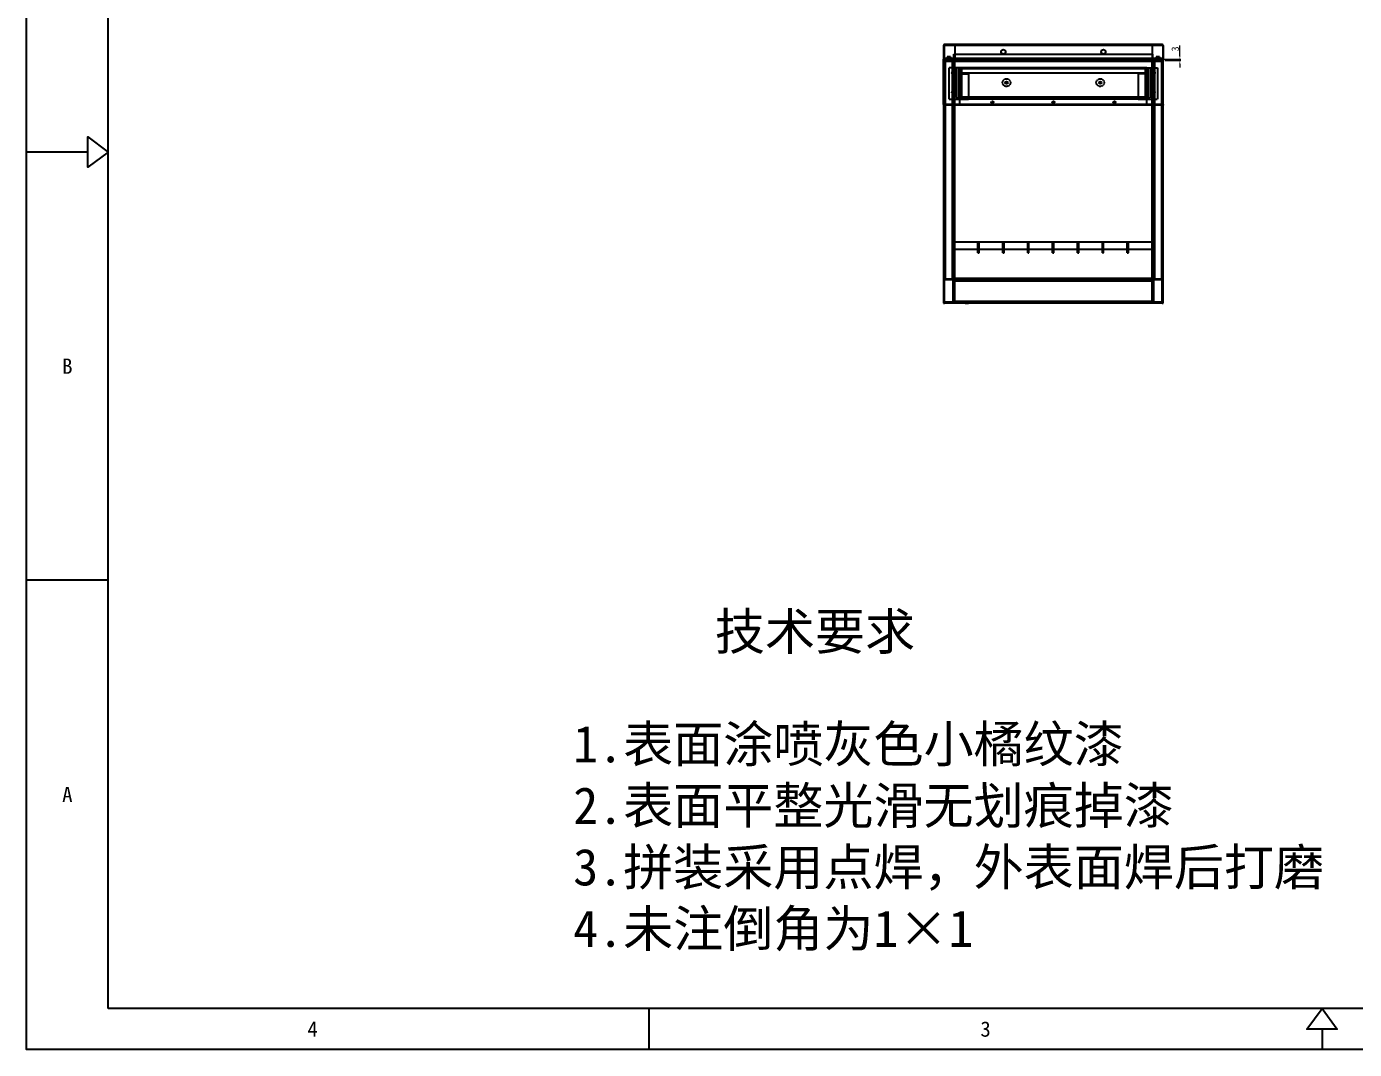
# Model space of a CAD drawing. Header units: millimetres. Extents: x 10653 to 40244, y 19163 to 29561.
# Drawn here: x 10653 to 13373, y 24750 to 26845 of the extents above; entities that cross this region are included whole.
import ezdxf
from ezdxf.enums import TextEntityAlignment as Align

# ---------------------------------------------------------------- set-up
doc = ezdxf.new("R2010")
doc.units = ezdxf.units.MM
doc.header["$PDSIZE"] = -1
doc.linetypes.add('HIDDEN', pattern=[1.905, 1.27, -0.635])
for name, color, linetype in [('02___PRT_ALL_AXES', 7, 'Continuous'), ('DEFAULT_2', 8, 'HIDDEN'), ('print', 30, 'Continuous')]:
    doc.layers.add(name, color=color, linetype=linetype)
doc.layers.add('dim', color=2, linetype='Continuous', lineweight=9)
doc.styles.add('Dartop', font='')
doc.styles.add('hzHT', font='simhei.ttf')
doc.styles.get('Dartop').set_extended_font_data('FangSong_GB2312')
doc.dimstyles.new('3', dxfattribs={"dimtxt": 15, "dimasz": 7, "dimexe": 2, "dimexo": 3, "dimgap": 2, "dimtad": 1, "dimzin": 9, "dimdsep": 46, "dimtxsty": 'Standard', "dimcen": 1, "dimadec": 1, "dimazin": 2, "dimtfac": 0.5, "dimtmove": 0, "dimatfit": 3, "dimfxl": 0, "dimtolj": 1, "dimlwd": 9, "dimlwe": 9, "dimarcsym": 0})

# ---------------------------------------------------------------- blocks, each defined once
blk = doc.blocks.new('*D331')
at = {"layer": 'Defpoints', "color": 0, "lineweight": 9, "transparency": 16777216}
for p in [(12979.6, 26778.2), (12981.6, 26775.2), (13015.7, 26778.2)]:
    blk.add_point(p, dxfattribs=at)
at = {"layer": 'dim', "color": 0, "lineweight": 9, "transparency": 16777216}
for p, q in [((13015.7, 26785.2), (13015.7, 26806.2)), ((12982.6, 26778.2), (13017.7, 26778.2)), ((12984.6, 26775.2), (13017.7, 26775.2)), ((13015.7, 26775.2), (13015.7, 26778.2)), ((13015.7, 26768.2), (13015.7, 26761.2))]:
    blk.add_line(p, q, dxfattribs=at)
for points in [[(13014.5, 26785.2), (13016.8, 26785.2), (13015.7, 26778.2)], [(13014.5, 26768.2), (13016.8, 26768.2), (13015.7, 26775.2)]]:
    blk.add_solid(points, dxfattribs=at)
at = {"layer": 'dim', "color": 0, "lineweight": 9, "transparency": 16777216, "insert": (13006.2, 26799.2), "char_height": 15, "attachment_point": 5, "rotation": 90}
blk.add_mtext('\\A1;3', dxfattribs=at)

msp = doc.modelspace()

# ---------------------------------------------------------------- linework, layer by layer
at = {"color": 0}
for p, q in [((10820.351, 24833.664), (10820.351, 28342.399)), ((10778.581, 26588.031), (10653.269, 26588.031)), ((10820.351, 25710.847), (10653.269, 25710.847)), ((15793.483, 24833.664), (10820.351, 24833.664)), ((11928.486, 24750.122), (11928.486, 24833.664)), ((13306.917, 24791.893), (13306.917, 24750.122))]:
    msp.add_line(p, q, dxfattribs=at)
at = {"color": 3, "linetype": 'Continuous'}
for p, q in [((12531.585, 26806.183), (12531.585, 26779.208)), ((12981.585, 26806.183), (12531.585, 26806.183)), ((12979.585, 26808.183), (12533.585, 26808.183)), ((12554.445, 26808.183), (12554.445, 26778.183)), ((12958.725, 26808.183), (12958.725, 26778.183)), ((12981.585, 26806.183), (12981.585, 26779.208)), ((12981.585, 26779.208), (12531.585, 26779.208)), ((12531.585, 26685.183), (12531.585, 26778.183)), ((12531.585, 26778.183), (12981.585, 26778.183)), ((12531.585, 26775.183), (12981.585, 26775.183)), ((12533.585, 26778.183), (12533.585, 26775.183)), ((12550.56, 26778.183), (12550.56, 26775.183)), ((12551.585, 26778.183), (12551.585, 26775.183)), ((12554.445, 26685.183), (12554.445, 26775.183)), ((12958.725, 26685.183), (12958.725, 26775.183)), ((12961.585, 26775.183), (12961.585, 26778.183)), ((12962.61, 26775.183), (12962.61, 26778.183)), ((12979.585, 26775.183), (12979.585, 26778.183)), ((12981.585, 26685.183), (12981.585, 26778.183)), ((12981.585, 26685.183), (12531.585, 26685.183)), ((12531.585, 26684.183), (12531.585, 26278.183)), ((12533.585, 26684.183), (12533.585, 26328.183)), ((12550.56, 26684.183), (12550.56, 26328.183)), ((12551.585, 26684.183), (12551.585, 26328.183)), ((12961.585, 26328.183), (12961.585, 26684.183)), ((12962.61, 26328.183), (12962.61, 26684.183)), ((12979.585, 26328.183), (12979.585, 26684.183)), ((12981.585, 26278.183), (12981.585, 26684.183)), ((12552.085, 26328.183), (12552.085, 26404.183)), ((12552.085, 26404.183), (12961.085, 26404.183)), ((12602.085, 26403.167), (12552.085, 26403.167)), ((12602.085, 26381.683), (12602.085, 26404.183)), ((12604.585, 26381.683), (12604.585, 26404.183)), ((12653.085, 26403.167), (12604.585, 26403.167)), ((12653.085, 26381.683), (12653.085, 26404.183)), ((12655.585, 26381.683), (12655.585, 26404.183)), ((12704.085, 26403.167), (12655.585, 26403.167)), ((12704.085, 26381.683), (12704.085, 26404.183)), ((12706.585, 26381.683), (12706.585, 26404.183)), ((12755.085, 26403.167), (12706.585, 26403.167)), ((12755.085, 26381.683), (12755.085, 26404.183)), ((12757.585, 26381.683), (12757.585, 26404.183)), ((12806.085, 26403.167), (12757.585, 26403.167)), ((12806.085, 26381.683), (12806.085, 26404.183)), ((12808.585, 26381.683), (12808.585, 26404.183)), ((12857.085, 26403.167), (12808.585, 26403.167)), ((12857.085, 26381.683), (12857.085, 26404.183)), ((12859.585, 26381.683), (12859.585, 26404.183)), ((12908.085, 26403.167), (12859.585, 26403.167)), ((12908.085, 26381.683), (12908.085, 26404.183)), ((12910.585, 26381.683), (12910.585, 26404.183)), ((12961.085, 26403.167), (12910.585, 26403.167)), ((12961.085, 26328.183), (12961.085, 26404.183)), ((12602.085, 26381.683), (12604.585, 26381.683)), ((12653.085, 26381.683), (12655.585, 26381.683)), ((12704.085, 26381.683), (12706.585, 26381.683)), ((12755.085, 26381.683), (12757.585, 26381.683)), ((12806.085, 26381.683), (12808.585, 26381.683)), ((12857.085, 26381.683), (12859.585, 26381.683)), ((12908.085, 26381.683), (12910.585, 26381.683)), ((12532.585, 26328.183), (12980.585, 26328.183)), ((12532.585, 26326.183), (12532.585, 26280.183)), ((12980.585, 26326.183), (12532.585, 26326.183)), ((12961.085, 26329.183), (12552.085, 26329.183)), ((12980.585, 26326.183), (12980.585, 26280.183)), ((12980.585, 26280.183), (12532.585, 26280.183)), ((12979.585, 26278.183), (12533.585, 26278.183))]:
    msp.add_line(p, q, dxfattribs=at)
at = {"color": 7, "linetype": 'Continuous'}
for p, q in [((12531.585, 26774.183), (12981.585, 26774.183)), ((12553.169, 26778.183), (12553.169, 26775.183)), ((12554.185, 26778.183), (12554.185, 26775.183)), ((12554.585, 26776.183), (12554.585, 26778.183)), ((12958.585, 26777.183), (12554.585, 26777.183)), ((12958.585, 26776.183), (12554.585, 26776.183)), ((12564.585, 26777.183), (12564.585, 26778.183)), ((12948.585, 26777.183), (12948.585, 26778.183)), ((12958.585, 26776.183), (12958.585, 26778.183)), ((12958.985, 26775.183), (12958.985, 26778.183)), ((12960.001, 26775.183), (12960.001, 26778.183)), ((12531.585, 26685.183), (12531.585, 26684.183)), ((12981.585, 26684.183), (12531.585, 26684.183)), ((12553.169, 26684.183), (12553.169, 26404.183)), ((12554.185, 26684.183), (12554.185, 26404.183)), ((12554.445, 26685.183), (12554.445, 26684.183)), ((12958.725, 26685.183), (12958.725, 26684.183)), ((12958.985, 26404.183), (12958.985, 26684.183)), ((12960.001, 26404.183), (12960.001, 26684.183)), ((12981.585, 26685.183), (12981.585, 26684.183)), ((12602.085, 26403.183), (12604.585, 26403.183)), ((12604.585, 26403.167), (12602.085, 26403.167)), ((12604.585, 26388.183), (12602.085, 26388.183)), ((12653.085, 26403.183), (12655.585, 26403.183)), ((12655.585, 26403.167), (12653.085, 26403.167)), ((12655.585, 26388.183), (12653.085, 26388.183)), ((12704.085, 26403.183), (12706.585, 26403.183)), ((12706.585, 26403.167), (12704.085, 26403.167)), ((12706.585, 26388.183), (12704.085, 26388.183)), ((12755.085, 26403.183), (12757.585, 26403.183)), ((12757.585, 26403.167), (12755.085, 26403.167)), ((12757.585, 26388.183), (12755.085, 26388.183)), ((12806.085, 26403.183), (12808.585, 26403.183)), ((12808.585, 26403.167), (12806.085, 26403.167)), ((12808.585, 26388.183), (12806.085, 26388.183)), ((12857.085, 26403.183), (12859.585, 26403.183)), ((12859.585, 26403.167), (12857.085, 26403.167)), ((12859.585, 26388.183), (12857.085, 26388.183)), ((12908.085, 26403.183), (12910.585, 26403.183)), ((12910.585, 26403.167), (12908.085, 26403.167)), ((12910.585, 26388.183), (12908.085, 26388.183)), ((12531.585, 26328.183), (12532.585, 26328.183)), ((12532.585, 26328.183), (12532.585, 26326.183)), ((12981.585, 26328.183), (12980.585, 26328.183)), ((12980.585, 26328.183), (12980.585, 26326.183)), ((12531.585, 26278.183), (12533.478, 26278.183)), ((12532.585, 26280.183), (12532.585, 26278.183)), ((12979.693, 26278.183), (12981.585, 26278.183)), ((12980.585, 26280.183), (12980.585, 26278.183))]:
    msp.add_line(p, q, dxfattribs=at)
at = {"color": 0}
for points in [[(10820.351, 26588.031), (10778.581, 26556.703), (10778.581, 26619.359), (10820.351, 26588.031)], [(13306.917, 24833.664), (13338.245, 24791.893), (13275.589, 24791.893), (13306.917, 24833.664)]]:
    msp.add_lwpolyline(points, close=True, dxfattribs=at)
at = {"color": 3, "linetype": 'Continuous'}
for centre, radius, start, end in [((12533.585, 26806.183), 2, 90, 180), ((12979.585, 26806.183), 2, 0, 90), ((12532.61, 26779.208), 1.025, 180, 270), ((12980.56, 26779.208), 1.025, 270, 0)]:
    msp.add_arc(centre, radius, start, end, dxfattribs=at)
for centre, major_axis, start_param, end_param in [((12533.585, 26280.183), (2, -0.003), -2.09314445, -2.03546032), ((12533.585, 26280.183), (-0.003, 2), -3.60880765, -3.14289301), ((12979.585, 26280.183), (2, 0.012), -1.57701703, -1.11110238), ((12979.585, 26280.183), (0.001, 2), -2.67523743, -2.61755331)]:
    msp.add_ellipse(centre, major_axis=major_axis, ratio=1, start_param=start_param, end_param=end_param, dxfattribs=at)
at = {"layer": '02___PRT_ALL_AXES', "color": 8, "linetype": 'HIDDEN'}
for p, q in [((12539.085, 26778.183), (12539.085, 26777.183)), ((12539.085, 26778.183), (12546.085, 26778.183)), ((12539.085, 26777.183), (12546.085, 26777.183)), ((12546.085, 26778.183), (12546.085, 26777.183)), ((12967.085, 26778.183), (12967.085, 26777.183)), ((12967.085, 26778.183), (12974.085, 26778.183)), ((12967.085, 26777.183), (12974.085, 26777.183)), ((12974.085, 26778.183), (12974.085, 26777.183)), ((12552.585, 26752.683), (12550.585, 26752.683)), ((12550.585, 26747.683), (12552.585, 26747.683)), ((12552.585, 26712.683), (12550.585, 26712.683)), ((12564.085, 26731.433), (12564.085, 26726.933)), ((12565.085, 26731.433), (12564.085, 26731.433)), ((12565.085, 26729.183), (12564.085, 26729.183)), ((12565.085, 26726.933), (12564.085, 26726.933)), ((12565.085, 26731.433), (12565.085, 26726.933)), ((12949.085, 26731.433), (12948.085, 26731.433)), ((12948.085, 26731.433), (12948.085, 26726.933)), ((12949.085, 26726.933), (12948.085, 26726.933)), ((12949.085, 26731.433), (12949.085, 26726.933)), ((12550.585, 26707.683), (12552.585, 26707.683)), ((12604.335, 26698.183), (12604.335, 26697.183)), ((12604.335, 26698.183), (12608.835, 26698.183)), ((12604.335, 26697.183), (12608.835, 26697.183)), ((12608.835, 26698.183), (12608.835, 26697.183)), ((12754.335, 26698.183), (12754.335, 26697.183)), ((12754.335, 26698.183), (12758.835, 26698.183)), ((12754.335, 26697.183), (12758.835, 26697.183)), ((12758.835, 26698.183), (12758.835, 26697.183)), ((12904.335, 26698.183), (12904.335, 26697.183)), ((12904.335, 26698.183), (12908.835, 26698.183)), ((12904.335, 26697.183), (12908.835, 26697.183)), ((12908.835, 26698.183), (12908.835, 26697.183)), ((12575.585, 26281.183), (12582.585, 26281.183)), ((12575.585, 26281.183), (12575.585, 26278.183)), ((12575.585, 26278.183), (12582.585, 26278.183)), ((12582.585, 26281.183), (12582.585, 26278.183)), ((12937.585, 26281.183), (12930.585, 26281.183)), ((12930.585, 26281.183), (12930.585, 26278.183)), ((12937.585, 26278.183), (12930.585, 26278.183)), ((12937.585, 26281.183), (12937.585, 26278.183))]:
    msp.add_line(p, q, dxfattribs=at)
at = {"layer": '02___PRT_ALL_AXES', "color": 3, "linetype": 'Continuous'}
for centre, radius in [((12654.085, 26793.183), 4.5), ((12859.085, 26793.183), 4.5), ((12660.585, 26730.183), 2.5), ((12852.585, 26730.183), 2.5)]:
    msp.add_circle(centre, radius, dxfattribs=at)
at = {"layer": '02___PRT_ALL_AXES', "color": 8, "linetype": 'HIDDEN'}
for centre, radius in [((12551.585, 26750.183), 1.5), ((12660.585, 26730.183), 8), ((12852.585, 26730.183), 8), ((12961.585, 26750.183), 1.5), ((12551.585, 26710.183), 1.5), ((12961.585, 26710.183), 1.5), ((12631.585, 26690.183), 2.25), ((12631.585, 26690.183), 1.5), ((12756.585, 26690.183), 2.25), ((12756.585, 26690.183), 1.5), ((12881.585, 26690.183), 2.25), ((12881.585, 26690.183), 1.5)]:
    msp.add_circle(centre, radius, dxfattribs=at)
for centre, start, end in [((12550.585, 26750.183), 90, 270), ((12552.585, 26750.183), 270, 90), ((12550.585, 26710.183), 90, 270), ((12552.585, 26710.183), 270, 90)]:
    msp.add_arc(centre, 2.5, start, end, dxfattribs=at)
at = {"layer": 'DEFAULT_2', "color": 8, "linetype": 'HIDDEN'}
for p, q in [((12532.585, 26806.183), (12532.585, 26779.208)), ((12533.585, 26807.183), (12533.585, 26808.183)), ((12979.585, 26807.183), (12533.585, 26807.183)), ((12979.585, 26807.183), (12979.585, 26808.183)), ((12980.585, 26806.183), (12980.585, 26779.208)), ((12531.585, 26776.183), (12532.585, 26776.183)), ((12532.585, 26779.183), (12532.585, 26779.208)), ((12532.585, 26328.183), (12532.585, 26778.183)), ((12532.61, 26779.183), (12532.605, 26779.183)), ((12532.605, 26779.183), (12980.565, 26779.183)), ((12532.61, 26779.183), (12532.61, 26778.183)), ((12533.478, 26778.18), (12533.532, 26777.181)), ((12533.585, 26778.183), (12533.585, 26779.183)), ((12533.585, 26777.183), (12551.585, 26777.183)), ((12533.585, 26684.183), (12533.585, 26775.183)), ((12533.601, 26328.183), (12533.601, 26774.183)), ((12534.585, 26774.183), (12534.585, 26327.183)), ((12534.61, 26774.183), (12534.61, 26328.183)), ((12539.085, 26783.183), (12539.085, 26778.183)), ((12546.085, 26783.183), (12539.085, 26783.183)), ((12540.085, 26783.183), (12540.085, 26778.183)), ((12545.085, 26783.183), (12545.085, 26778.183)), ((12546.085, 26783.183), (12546.085, 26778.183)), ((12549.585, 26774.183), (12549.585, 26328.183)), ((12550.56, 26775.183), (12550.56, 26684.183)), ((12550.585, 26778.183), (12550.585, 26328.183)), ((12551.585, 26684.183), (12551.585, 26775.183)), ((12552.56, 26779.183), (12552.56, 26778.183)), ((12552.56, 26779.183), (12552.563, 26779.183)), ((12552.585, 26779.208), (12552.585, 26788.183)), ((12552.585, 26788.183), (12960.585, 26788.183)), ((12552.585, 26779.208), (12552.585, 26779.183)), ((12553.169, 26775.183), (12553.169, 26684.183)), ((12553.185, 26778.183), (12553.185, 26278.183)), ((12553.585, 26779.208), (12553.585, 26788.183)), ((12554.185, 26775.183), (12554.185, 26684.183)), ((12958.985, 26684.183), (12958.985, 26775.183)), ((12959.585, 26779.208), (12959.585, 26788.183)), ((12959.985, 26278.183), (12959.985, 26778.183)), ((12960.001, 26684.183), (12960.001, 26775.183)), ((12960.585, 26779.208), (12960.585, 26788.183)), ((12960.585, 26779.208), (12960.585, 26779.183)), ((12960.61, 26779.183), (12960.607, 26779.183)), ((12960.61, 26779.183), (12960.61, 26778.183)), ((12961.585, 26777.183), (12979.585, 26777.183)), ((12961.585, 26684.183), (12961.585, 26775.183)), ((12962.585, 26328.183), (12962.585, 26778.183)), ((12962.61, 26684.183), (12962.61, 26775.183)), ((12963.585, 26774.183), (12963.585, 26328.183)), ((12967.085, 26783.183), (12967.085, 26778.183)), ((12974.085, 26783.183), (12967.085, 26783.183)), ((12968.085, 26783.183), (12968.085, 26778.183)), ((12973.085, 26783.183), (12973.085, 26778.183)), ((12974.085, 26783.183), (12974.085, 26778.183)), ((12978.56, 26328.183), (12978.56, 26774.183)), ((12978.585, 26327.183), (12978.585, 26774.183)), ((12979.569, 26774.183), (12979.569, 26328.183)), ((12979.585, 26778.183), (12979.585, 26779.183)), ((12979.585, 26684.183), (12979.585, 26775.183)), ((12979.693, 26778.18), (12979.639, 26777.181)), ((12980.56, 26779.183), (12980.56, 26778.183)), ((12980.56, 26779.183), (12980.565, 26779.183)), ((12980.585, 26779.183), (12980.585, 26779.208)), ((12980.585, 26328.183), (12980.585, 26778.183)), ((12981.585, 26776.183), (12980.585, 26776.183)), ((12543.085, 26696.183), (12543.085, 26760.183)), ((12565.085, 26760.183), (12543.085, 26760.183)), ((12557.585, 26760.183), (12557.585, 26699.183)), ((12563.085, 26696.183), (12563.085, 26760.183)), ((12563.085, 26759.183), (12565.085, 26759.183)), ((12563.085, 26749.183), (12564.085, 26749.183)), ((12564.085, 26696.183), (12564.085, 26760.183)), ((12564.085, 26748.183), (12565.085, 26748.183)), ((12565.085, 26696.183), (12565.085, 26760.183)), ((12948.085, 26760.183), (12565.085, 26760.183)), ((12948.085, 26759.183), (12565.085, 26759.183)), ((12565.085, 26750.183), (12567.585, 26750.183)), ((12948.085, 26749.183), (12565.085, 26749.183)), ((12565.085, 26748.183), (12583.085, 26748.183)), ((12566.085, 26748.183), (12566.085, 26759.183)), ((12566.085, 26696.183), (12566.085, 26748.183)), ((12567.085, 26759.183), (12567.085, 26760.183)), ((12567.085, 26759.183), (12567.085, 26700.183)), ((12567.585, 26708.183), (12567.585, 26750.183)), ((12568.085, 26758.183), (12568.085, 26701.183)), ((12945.085, 26758.183), (12568.085, 26758.183)), ((12583.085, 26696.183), (12583.085, 26748.183)), ((12930.085, 26748.183), (12930.085, 26696.183)), ((12948.085, 26748.183), (12930.085, 26748.183)), ((12945.085, 26701.183), (12945.085, 26758.183)), ((12945.585, 26708.183), (12945.585, 26750.183)), ((12948.085, 26750.183), (12945.585, 26750.183)), ((12946.085, 26759.183), (12946.085, 26760.183)), ((12946.085, 26700.183), (12946.085, 26759.183)), ((12947.085, 26748.183), (12947.085, 26759.183)), ((12947.085, 26748.183), (12947.085, 26696.183)), ((12948.085, 26760.183), (12948.085, 26696.183)), ((12948.085, 26760.183), (12970.085, 26760.183)), ((12948.085, 26759.183), (12950.085, 26759.183)), ((12948.085, 26748.183), (12949.085, 26748.183)), ((12949.085, 26760.183), (12949.085, 26696.183)), ((12950.085, 26749.183), (12949.085, 26749.183)), ((12950.085, 26760.183), (12950.085, 26696.183)), ((12955.585, 26699.183), (12955.585, 26760.183)), ((12962.585, 26752.683), (12960.585, 26752.683)), ((12960.585, 26747.683), (12962.585, 26747.683)), ((12970.085, 26760.183), (12970.085, 26696.183)), ((12567.085, 26730.683), (12566.085, 26730.683)), ((12567.085, 26727.683), (12566.085, 26727.683)), ((12947.085, 26730.683), (12946.085, 26730.683)), ((12947.085, 26727.683), (12946.085, 26727.683)), ((12962.585, 26712.683), (12960.585, 26712.683)), ((12543.085, 26696.183), (12583.085, 26696.183)), ((12557.585, 26699.183), (12955.585, 26699.183)), ((12564.085, 26698.183), (12949.085, 26698.183)), ((12565.085, 26710.183), (12567.585, 26710.183)), ((12565.085, 26708.183), (12567.585, 26708.183)), ((12565.085, 26697.183), (12948.085, 26697.183)), ((12565.085, 26684.183), (12565.085, 26696.183)), ((12565.977, 26696.186), (12566.031, 26697.184)), ((12567.085, 26700.183), (12566.085, 26700.183)), ((12567.085, 26700.183), (12567.085, 26699.183)), ((12567.085, 26700.183), (12946.085, 26700.183)), ((12568.085, 26701.183), (12945.085, 26701.183)), ((12605.085, 26700.183), (12605.085, 26699.183)), ((12608.085, 26700.183), (12608.085, 26699.183)), ((12755.085, 26700.183), (12755.085, 26699.183)), ((12758.085, 26700.183), (12758.085, 26699.183)), ((12905.085, 26700.183), (12905.085, 26699.183)), ((12908.085, 26700.183), (12908.085, 26699.183)), ((12930.085, 26696.183), (12970.085, 26696.183)), ((12948.085, 26710.183), (12945.585, 26710.183)), ((12948.085, 26708.183), (12945.585, 26708.183)), ((12946.085, 26700.183), (12947.085, 26700.183)), ((12946.085, 26700.183), (12946.085, 26699.183)), ((12947.194, 26696.186), (12947.139, 26697.184)), ((12948.085, 26684.183), (12948.085, 26696.183)), ((12960.585, 26707.683), (12962.585, 26707.683)), ((12602.085, 26403.183), (12552.085, 26403.183)), ((12602.085, 26388.183), (12552.085, 26388.183)), ((12553.169, 26404.183), (12553.169, 26278.183)), ((12554.185, 26404.183), (12554.185, 26278.183)), ((12653.085, 26403.183), (12604.585, 26403.183)), ((12653.085, 26388.183), (12604.585, 26388.183)), ((12704.085, 26403.183), (12655.585, 26403.183)), ((12704.085, 26388.183), (12655.585, 26388.183)), ((12755.085, 26403.183), (12706.585, 26403.183)), ((12755.085, 26388.183), (12706.585, 26388.183)), ((12806.085, 26403.183), (12757.585, 26403.183)), ((12806.085, 26388.183), (12757.585, 26388.183)), ((12857.085, 26403.183), (12808.585, 26403.183)), ((12857.085, 26388.183), (12808.585, 26388.183)), ((12908.085, 26403.183), (12859.585, 26403.183)), ((12908.085, 26388.183), (12859.585, 26388.183)), ((12961.085, 26403.183), (12910.585, 26403.183)), ((12961.085, 26388.183), (12910.585, 26388.183)), ((12958.985, 26278.183), (12958.985, 26404.183)), ((12960.001, 26278.183), (12960.001, 26404.183)), ((12554.085, 26327.183), (12532.585, 26327.183)), ((12532.588, 26326.291), (12533.587, 26326.237)), ((12533.585, 26278.183), (12533.585, 26328.183)), ((12551.585, 26278.183), (12551.585, 26328.183)), ((12552.085, 26328.183), (12552.085, 26327.183)), ((12959.085, 26327.183), (12554.085, 26327.183)), ((12554.085, 26324.183), (12554.085, 26327.183)), ((12959.085, 26324.183), (12554.085, 26324.183)), ((12554.085, 26324.183), (12554.085, 26278.183)), ((12959.085, 26323.183), (12554.085, 26323.183)), ((12602.085, 26328.183), (12602.085, 26327.183)), ((12604.585, 26328.183), (12604.585, 26327.183)), ((12653.085, 26328.183), (12653.085, 26327.183)), ((12655.585, 26328.183), (12655.585, 26327.183)), ((12704.085, 26328.183), (12704.085, 26327.183)), ((12706.585, 26328.183), (12706.585, 26327.183)), ((12755.085, 26328.183), (12755.085, 26327.183)), ((12757.585, 26328.183), (12757.585, 26327.183)), ((12806.085, 26328.183), (12806.085, 26327.183)), ((12808.585, 26328.183), (12808.585, 26327.183)), ((12857.085, 26328.183), (12857.085, 26327.183)), ((12859.585, 26328.183), (12859.585, 26327.183)), ((12908.085, 26328.183), (12908.085, 26327.183)), ((12910.585, 26328.183), (12910.585, 26327.183)), ((12980.585, 26327.183), (12959.085, 26327.183)), ((12959.085, 26324.183), (12959.085, 26327.183)), ((12959.085, 26324.183), (12959.085, 26278.183)), ((12961.085, 26328.183), (12961.085, 26327.183)), ((12961.585, 26328.183), (12961.585, 26278.183)), ((12980.582, 26326.291), (12979.584, 26326.237)), ((12979.585, 26278.183), (12979.585, 26328.183)), ((12531.585, 26280.183), (12532.585, 26280.183)), ((12532.585, 26280.208), (12533.585, 26280.208)), ((12533.61, 26279.183), (12532.585, 26279.183)), ((12533.478, 26278.186), (12533.532, 26279.184)), ((12533.478, 26278.183), (12533.585, 26278.183)), ((12533.61, 26279.183), (12533.61, 26280.183)), ((12533.61, 26279.183), (12551.585, 26279.183)), ((12961.585, 26279.183), (12551.585, 26279.183)), ((12959.085, 26282.183), (12554.085, 26282.183)), ((12554.085, 26281.183), (12959.085, 26281.183)), ((12554.585, 26280.183), (12554.585, 26278.183)), ((12564.585, 26279.183), (12564.585, 26278.183)), ((12575.085, 26281.183), (12575.085, 26278.183)), ((12583.085, 26281.183), (12583.085, 26278.183)), ((12930.085, 26278.183), (12930.085, 26281.183)), ((12938.085, 26278.183), (12938.085, 26281.183)), ((12948.585, 26279.183), (12948.585, 26278.183)), ((12958.585, 26280.183), (12958.585, 26278.183)), ((12979.56, 26279.183), (12961.585, 26279.183)), ((12979.56, 26279.183), (12979.56, 26280.183)), ((12979.585, 26279.183), (12979.56, 26279.183)), ((12980.585, 26280.208), (12979.585, 26280.208)), ((12979.585, 26278.183), (12979.693, 26278.183)), ((12979.693, 26278.186), (12979.639, 26279.184)), ((12981.585, 26280.183), (12980.585, 26280.183))]:
    msp.add_line(p, q, dxfattribs=at)
for centre, radius, start, end in [((12533.585, 26806.183), 1, 90, 180), ((12979.585, 26806.183), 1, 0, 90), ((12533.585, 26776.183), 2, 90, 180), ((12532.61, 26779.208), 0.025, 180, 270), ((12573.645, 26779.222), 41.06, 180.054358, 180.251751), ((12533.585, 26776.183), 1, 90, 180), ((12552.56, 26779.208), 1.025, 270, 0), ((12552.56, 26779.208), 0.025, 269.977374, 0), ((12960.61, 26779.208), 1.025, 180, 270), ((12960.61, 26779.208), 0.025, 180, 262.5), ((12979.585, 26776.183), 2, 0, 90), ((12979.585, 26776.183), 1, 0, 90), ((12980.56, 26779.208), 0.025, 270, 0), ((12939.526, 26779.222), 41.06, 359.748249, 359.945642), ((12564.085, 26759.183), 1, 0, 180), ((12949.085, 26759.183), 1, 0, 180), ((12960.585, 26750.183), 2.5, 90, 270), ((12962.585, 26750.183), 2.5, 270, 90), ((12960.585, 26710.183), 2.5, 90, 270), ((12962.585, 26710.183), 2.5, 270, 90), ((12566.085, 26698.183), 2, 180, 270), ((12566.085, 26698.183), 1, 180, 270), ((12947.085, 26698.183), 2, 270, 0), ((12947.085, 26698.183), 1, 270, 0), ((12534.585, 26326.183), 2, 90, 180), ((12534.585, 26326.183), 1, 90, 180), ((12978.585, 26326.183), 2, 0, 90), ((12978.585, 26326.183), 1, 0, 90), ((12533.585, 26280.183), 2, 180, 270), ((12533.61, 26280.208), 1.025, 180, 270), ((12533.585, 26280.183), 1, 180, 270), ((12533.61, 26280.208), 0.025, 180, 270), ((12979.56, 26280.208), 1.025, 270, 0), ((12979.56, 26280.208), 0.025, 270, 0), ((12979.585, 26280.183), 2, 270, 0), ((12979.585, 26280.183), 1, 270, 0)]:
    msp.add_arc(centre, radius, start, end, dxfattribs=at)
msp.add_ellipse((12979.585, 26280.183), major_axis=(1, -0.011), ratio=1, start_param=-1.55977714, end_param=0.01101919, dxfattribs=at)
for points, knots in [([(12532.585, 26806.183), (12532.667, 26806.311), (12532.824, 26806.557), (12533.1, 26806.937), (12533.392, 26807.183), (12533.585, 26807.183)], [0, 0, 0, 0, 0.31608474, 0.5992993, 1, 1, 1, 1]), ([(12532.585, 26806.183), (12532.601, 26806.231), (12532.662, 26806.423), (12532.723, 26806.614), (12532.771, 26806.757)], [0, 0, 0, 0, 0.2530279, 1, 1, 1, 1]), ([(12532.771, 26806.757), (12532.834, 26806.949), (12532.956, 26807.298), (12533.124, 26807.701), (12533.27, 26807.949), (12533.387, 26808.102), (12533.509, 26808.183), (12533.585, 26808.183)], [0, 0, 0, 0, 0.35898439, 0.65413257, 0.7708998, 0.8657548, 1, 1, 1, 1]), ([(12980.4, 26806.757), (12980.336, 26806.949), (12980.215, 26807.298), (12980.046, 26807.701), (12979.9, 26807.949), (12979.783, 26808.102), (12979.661, 26808.183), (12979.585, 26808.183)], [0, 0, 0, 0, 0.35898439, 0.65413257, 0.7708998, 0.8657548, 1, 1, 1, 1]), ([(12980.585, 26806.183), (12980.503, 26806.311), (12980.346, 26806.557), (12980.071, 26806.937), (12979.778, 26807.183), (12979.585, 26807.183)], [0, 0, 0, 0, 0.31608474, 0.5992993, 1, 1, 1, 1]), ([(12980.585, 26806.183), (12980.57, 26806.231), (12980.509, 26806.423), (12980.447, 26806.614), (12980.4, 26806.757)], [0, 0, 0, 0, 0.2530279, 1, 1, 1, 1]), ([(12532.599, 26778.293), (12532.597, 26778.336), (12532.588, 26778.585), (12532.586, 26778.835), (12532.586, 26779.041)], [0, 0, 0, 0, 0.17216455, 1, 1, 1, 1]), ([(12532.61, 26778.183), (12532.608, 26778.183), (12532.607, 26778.197), (12532.603, 26778.214), (12532.601, 26778.251), (12532.6, 26778.278), (12532.599, 26778.293)], [0, 0, 0, 0, 0.07002956, 0.26256005, 0.57525505, 1, 1, 1, 1]), ([(12552.585, 26779.183), (12552.585, 26779.051), (12552.584, 26778.862), (12552.581, 26778.623), (12552.578, 26778.476), (12552.574, 26778.358), (12552.571, 26778.277), (12552.568, 26778.229), (12552.566, 26778.204), (12552.563, 26778.192), (12552.562, 26778.183), (12552.56, 26778.183)], [0, 0, 0, 0, 0.3943458, 0.5667765, 0.71510699, 0.83443921, 0.92355561, 0.95615405, 0.97992529, 0.99453758, 1, 1, 1, 1]), ([(12960.585, 26779.183), (12960.585, 26779.051), (12960.586, 26778.862), (12960.59, 26778.623), (12960.592, 26778.476), (12960.596, 26778.358), (12960.599, 26778.277), (12960.603, 26778.229), (12960.605, 26778.204), (12960.607, 26778.192), (12960.608, 26778.183), (12960.61, 26778.183)], [0, 0, 0, 0, 0.3943458, 0.5667765, 0.71510699, 0.83443921, 0.92355561, 0.95615405, 0.97992529, 0.99453758, 1, 1, 1, 1]), ([(12980.56, 26778.183), (12980.563, 26778.183), (12980.563, 26778.197), (12980.567, 26778.214), (12980.569, 26778.251), (12980.571, 26778.278), (12980.571, 26778.293)], [0, 0, 0, 0, 0.07002956, 0.26256005, 0.57525505, 1, 1, 1, 1]), ([(12980.571, 26778.293), (12980.574, 26778.336), (12980.582, 26778.585), (12980.584, 26778.835), (12980.585, 26779.041)], [0, 0, 0, 0, 0.17216455, 1, 1, 1, 1]), ([(12566.085, 26759.183), (12566.085, 26759.085), (12566.216, 26758.933), (12566.435, 26758.796), (12566.685, 26758.672), (12566.985, 26758.551), (12567.457, 26758.382), (12567.829, 26758.264), (12568.085, 26758.183)], [0, 0, 0, 0, 0.12754998, 0.22477736, 0.34607778, 0.4889336, 0.64914777, 1, 1, 1, 1]), ([(12567.085, 26760.183), (12567.183, 26760.183), (12567.335, 26760.052), (12567.472, 26759.833), (12567.596, 26759.583), (12567.717, 26759.282), (12567.886, 26758.811), (12568.004, 26758.438), (12568.085, 26758.183)], [0, 0, 0, 0, 0.12754998, 0.22477736, 0.34607778, 0.4889336, 0.64914777, 1, 1, 1, 1]), ([(12567.085, 26759.183), (12567.278, 26759.183), (12567.571, 26758.937), (12567.846, 26758.557), (12568.003, 26758.311), (12568.085, 26758.183)], [0, 0, 0, 0, 0.40069871, 0.68391782, 1, 1, 1, 1]), ([(12567.085, 26759.183), (12567.085, 26758.99), (12567.331, 26758.697), (12567.711, 26758.422), (12567.957, 26758.265), (12568.085, 26758.183)], [0, 0, 0, 0, 0.40069871, 0.68391782, 1, 1, 1, 1]), ([(12946.085, 26760.183), (12945.988, 26760.183), (12945.835, 26760.052), (12945.698, 26759.833), (12945.575, 26759.583), (12945.453, 26759.282), (12945.285, 26758.811), (12945.167, 26758.438), (12945.085, 26758.183)], [0, 0, 0, 0, 0.12754998, 0.22477736, 0.34607778, 0.4889336, 0.64914777, 1, 1, 1, 1]), ([(12947.085, 26759.183), (12947.085, 26759.085), (12946.954, 26758.933), (12946.736, 26758.796), (12946.485, 26758.672), (12946.185, 26758.551), (12945.714, 26758.382), (12945.341, 26758.264), (12945.085, 26758.183)], [0, 0, 0, 0, 0.12754998, 0.22477736, 0.34607778, 0.4889336, 0.64914777, 1, 1, 1, 1]), ([(12946.085, 26759.183), (12946.085, 26758.99), (12945.839, 26758.697), (12945.459, 26758.422), (12945.214, 26758.265), (12945.085, 26758.183)], [0, 0, 0, 0, 0.40069871, 0.68391782, 1, 1, 1, 1]), ([(12946.085, 26759.183), (12945.892, 26759.183), (12945.6, 26758.937), (12945.325, 26758.557), (12945.167, 26758.311), (12945.085, 26758.183)], [0, 0, 0, 0, 0.40069871, 0.68391782, 1, 1, 1, 1]), ([(12566.085, 26700.183), (12566.085, 26700.28), (12566.216, 26700.433), (12566.435, 26700.57), (12566.685, 26700.693), (12566.985, 26700.815), (12567.457, 26700.983), (12567.829, 26701.101), (12568.085, 26701.183)], [0, 0, 0, 0, 0.12754998, 0.22477736, 0.34607778, 0.4889336, 0.64914777, 1, 1, 1, 1]), ([(12567.085, 26699.183), (12567.183, 26699.183), (12567.335, 26699.314), (12567.472, 26699.532), (12567.596, 26699.783), (12567.717, 26700.083), (12567.886, 26700.554), (12568.004, 26700.927), (12568.085, 26701.183)], [0, 0, 0, 0, 0.12754998, 0.22477736, 0.34607778, 0.4889336, 0.64914777, 1, 1, 1, 1]), ([(12567.085, 26700.183), (12567.278, 26700.183), (12567.571, 26700.429), (12567.846, 26700.809), (12568.003, 26701.054), (12568.085, 26701.183)], [0, 0, 0, 0, 0.40069871, 0.68391782, 1, 1, 1, 1]), ([(12567.085, 26700.183), (12567.085, 26700.376), (12567.331, 26700.668), (12567.711, 26700.943), (12567.957, 26701.101), (12568.085, 26701.183)], [0, 0, 0, 0, 0.40069871, 0.68391782, 1, 1, 1, 1]), ([(12946.085, 26699.183), (12945.988, 26699.183), (12945.835, 26699.314), (12945.698, 26699.532), (12945.575, 26699.783), (12945.453, 26700.083), (12945.285, 26700.554), (12945.167, 26700.927), (12945.085, 26701.183)], [0, 0, 0, 0, 0.12754998, 0.22477736, 0.34607778, 0.4889336, 0.64914777, 1, 1, 1, 1]), ([(12947.085, 26700.183), (12947.085, 26700.28), (12946.954, 26700.433), (12946.736, 26700.57), (12946.485, 26700.693), (12946.185, 26700.815), (12945.714, 26700.983), (12945.341, 26701.101), (12945.085, 26701.183)], [0, 0, 0, 0, 0.12754998, 0.22477736, 0.34607778, 0.4889336, 0.64914777, 1, 1, 1, 1]), ([(12946.085, 26700.183), (12946.085, 26700.376), (12945.839, 26700.668), (12945.459, 26700.943), (12945.214, 26701.101), (12945.085, 26701.183)], [0, 0, 0, 0, 0.40069871, 0.68391782, 1, 1, 1, 1]), ([(12946.085, 26700.183), (12945.892, 26700.183), (12945.6, 26700.429), (12945.325, 26700.809), (12945.167, 26701.054), (12945.085, 26701.183)], [0, 0, 0, 0, 0.40069871, 0.68391782, 1, 1, 1, 1])]:
    msp.add_open_spline(points, degree=3, knots=knots, dxfattribs=at)
for points in [[(12532.593, 26779.189), (12532.588, 26779.194), (12532.585, 26779.201), (12532.585, 26779.208)], [(12552.583, 26779.197), (12552.58, 26779.192), (12552.576, 26779.187), (12552.571, 26779.185)], [(12960.585, 26779.208), (12960.585, 26779.201), (12960.588, 26779.194), (12960.593, 26779.19)], [(12960.593, 26779.19), (12960.597, 26779.186), (12960.604, 26779.183), (12960.61, 26779.183)], [(12980.577, 26779.189), (12980.582, 26779.194), (12980.585, 26779.201), (12980.585, 26779.208)]]:
    msp.add_open_spline(points, degree=3, dxfattribs=at)
at = {"layer": 'print'}
msp.add_lwpolyline([(10653.269, 28425.94), (15960.566, 28425.94), (15960.566, 24750.122), (10653.269, 24750.122)], close=True, dxfattribs=at)

# ---------------------------------------------------------------- texts
at = {"color": 0, "style": 'Dartop'}
for s, p in [('B', (10736.81, 26149.439)), ('A', (10736.81, 25272.256)), ('3', (12617.702, 24791.893)), ('4', (11239.27, 24791.893))]:
    msp.add_text(s, height=31.328, dxfattribs=at).set_placement(p, align=Align.MIDDLE_CENTER)
at = {"color": 0, "style": 'hzHT'}
msp.add_text('技术要求', height=75.1872, dxfattribs=at).set_placement((12268.394, 25643.657), align=Align.TOP_CENTER)
for s, height, p in [('1.表面涂喷灰色小橘纹漆', 75.18718, (11773.018, 25413.257)), ('2.表面平整光滑无划痕掉漆', 75.18718, (11773.018, 25287.257)), ('3.拼装采用点焊，外表面焊后打磨', 75.18718, (11773.018, 25161.257)), ('4.未注倒角为1×1', 75.1872, (11773.018, 25035.257))]:
    msp.add_text(s, height=height, dxfattribs=at).set_placement(p, align=Align.TOP_LEFT)

# ---------------------------------------------------------------- dimensions: what is measured, and where the dimension line sits
at = {"layer": 'dim', "lineweight": 9}
dim = msp.add_linear_dim(base=(13015.667, 26778.183), p1=(12981.585, 26775.183), p2=(12979.585, 26778.183), angle=90, dimstyle='3', dxfattribs=at)
dim.commit()
dim.dimension.update_dxf_attribs({"geometry": '*D331', "text_midpoint": (13006.167, 26799.183)})

doc.saveas('drawing.dxf')
